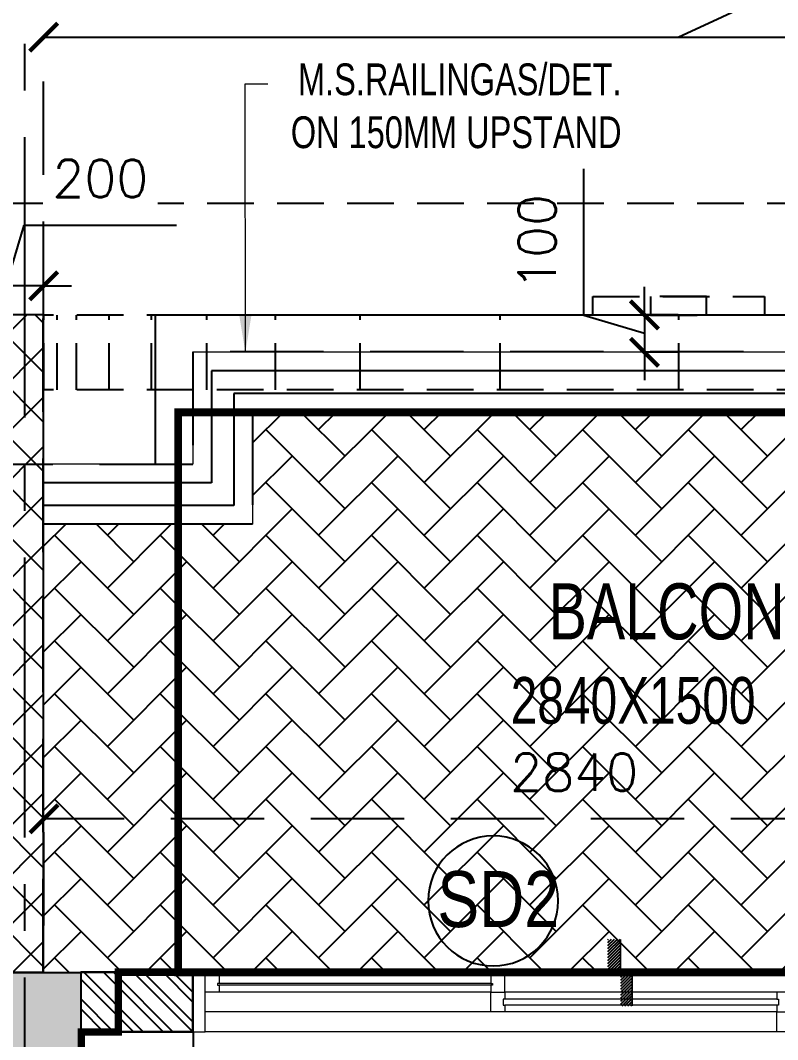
# Model space of a CAD drawing. Header units: millimetres. Extents: x 1135099 to 1230264, y -5736945 to -5695799.
# Drawn here: x 1222449 to 1224477, y -5710094 to -5707365 of the extents above; entities that cross this region are included whole.
import ezdxf
from ezdxf.enums import TextEntityAlignment as Align

# ---------------------------------------------------------------- set-up
doc = ezdxf.new("R2010")
doc.units = ezdxf.units.MM
doc.header["$LTSCALE"] = 1000
doc.header["$MEASUREMENT"] = 0
for name, pattern in [('$0$AUDIT_D_120904163729-0', [0]), ('$0$HIDDEN', [0.375, 0.25, -0.125]), ('3BHK-A$0$AUDIT_D_120904163729-0', [0]), ('AUDIT_D_120904163729-0', [0]), ('T8(T9 IS SIMILAR) - 1st FLOOR ELEVATION$0$AUDIT_D_120904163729-0', [0]), ('T8(T9 IS SIMILAR) - 1st FLOOR ELEVATION$0$HIDDEN', [0.375, 0.25, -0.125]), ('T8(T9 IS SIMILAR) - DIMENSION & TEXTING$0$HIDDEN', [0.375, 0.25, -0.125]), ('T8(T9 IS SIMILAR) - TYPICAL FLOOR ELEVATION$1$AUDIT_D_120904163729-0', [0]), ('T8(T9 IS SIMILAR) - TYPICAL FLOOR ELEVATION$1$HIDDEN', [0.375, 0.25, -0.125]), ('T8(T9 IS SIMILAR)$0$$0$HIDDEN', [0.375, 0.25, -0.125]), ('T8_REFUGE COLUMNS$0$CENTER2', [1.125, 0.75, -0.125, 0.125, -0.125])]:
    doc.linetypes.add(name, pattern=pattern)
doc.layers.get('0').update_dxf_attribs({"linetype": 'AUDIT_D_120904163729-0'})
for name, color, linetype in [('$0$A-DIM', 1, '$0$AUDIT_D_120904163729-0'), ('3BHK-A$0$A-DECK SUNK 125', 8, 'Continuous'), ('3BHK-A$0$A-HATCH -160', 251, '3BHK-A$0$AUDIT_D_120904163729-0'), ('3BHK-A$0$a-tile drop', 3, 'Continuous'), ('3BHK-A$0$APT PLANS-typ$0$TILEDROP', 3, 'Continuous'), ('3BHK-A$0$ELE 1', 1, 'Continuous'), ('T8(T9 IS SIMILAR) - 1st FLOOR ELEVATION$0$A-WALL-FEATURES', 110, 'T8(T9 IS SIMILAR) - 1st FLOOR ELEVATION$0$AUDIT_D_120904163729-0'), ('T8(T9 IS SIMILAR) - DIMENSION & TEXTING$0$A-DIMENSIONS', 2, 'T8(T9 IS SIMILAR) - DIMENSION & TEXTING$0$HIDDEN'), ('T8(T9 IS SIMILAR) - DIMENSION & TEXTING$1$a-window-no', 125, 'Continuous'), ('T8(T9 IS SIMILAR) - TYPICAL FLOOR ELEVATION$1$A-DIM', 1, 'T8(T9 IS SIMILAR) - TYPICAL FLOOR ELEVATION$1$AUDIT_D_120904163729-0'), ('T8(T9 IS SIMILAR) - TYPICAL FLOOR ELEVATION$1$A-WALL HATCH', 252, 'T8(T9 IS SIMILAR) - TYPICAL FLOOR ELEVATION$1$AUDIT_D_120904163729-0'), ('T8(T9 IS SIMILAR) - TYPICAL FLOOR ELEVATION$1$A-WALL-FEATURES', 6, 'T8(T9 IS SIMILAR) - TYPICAL FLOOR ELEVATION$1$AUDIT_D_120904163729-0'), ('T8(T9 IS SIMILAR)$0$S-BEAM', 20, 'T8(T9 IS SIMILAR)$0$$0$HIDDEN'), ('T8_REFUGE COLUMNS$0$A-CENTERLINE', 193, 'T8_REFUGE COLUMNS$0$CENTER2'), ('T8_REFUGE COLUMNS$1$A-RCC COLS', 3, 'Continuous'), ('T8_TYPICAL COLUMNS$0$A-RCC COLS', 3, 'Continuous')]:
    doc.layers.add(name, color=color, linetype=linetype)
for name, color, linetype, lineweight in [('3BHK-A$0$A-WALL- 160', 6, 'Continuous', 30), ('3BHK-A$0$D&W', 8, 'Continuous', 25), ('3BHK-A$0$Ele', 8, 'Continuous', 15), ('3BHK-A$0$Window', 4, 'Continuous', 20), ('T8(T9 IS SIMILAR) - DIMENSION & TEXTING$1$a-Text', 4, 'Continuous', 0), ('T8(T9 IS SIMILAR) - DIMENSION & TEXTING$1$a-TEXT -R SIZE', 4, 'Continuous', 0), ('T8(T9 IS SIMILAR) - DIMENSION & TEXTING$1$R0-18-10-2014-T1-1st Podium Floor Plan$0$Text', 2, 'Continuous', 0), ('T8(T9 IS SIMILAR)$0$D&W', 8, 'Continuous', 25)]:
    doc.layers.add(name, color=color, linetype=linetype, lineweight=lineweight)
doc.layers.add('A-RERA CARPET AREA', color=30, linetype='Continuous', plot=False)
doc.layers.add('T8_REFUGE COLUMNS$1$COL-HATCH', color=7, linetype='Continuous', lineweight=25, true_color=0xa3a3a3)
doc.styles.add('$4$Romans 1', font='romans.shx', dxfattribs={"height": 100})
doc.styles.add('T8(T9 IS SIMILAR) - DIMENSION & TEXTING$0$Romans 1', font='romans.shx', dxfattribs={"height": 100})
doc.styles.add('T8(T9 IS SIMILAR) - DIMENSION & TEXTING$1$ARIAL ARROW', font='swisscl.ttf')
doc.styles.add('T8(T9 IS SIMILAR) - DIMENSION & TEXTING$1$LODHA STANDERD', font='sanss___.ttf')
doc.styles.add('T8(T9 IS SIMILAR) - DIMENSION & TEXTING$1$Tahoma', font='tahoma.ttf')
doc.styles.add('T8(T9 IS SIMILAR) - TYPICAL FLOOR ELEVATION$1$Romans 1', font='romans.shx', dxfattribs={"height": 100})
doc.dimstyles.new('$1$ALPINE S', dxfattribs={"dimscale": 0, "dimtxt": 100, "dimasz": 75, "dimexe": 0, "dimexo": 0, "dimgap": 75, "dimtad": 1, "dimdec": 0, "dimzin": 0, "dimdsep": 46, "dimtxsty": '$4$Romans 1', "dimblk": '$4$_ArchTick', "dimcen": 0.09, "dimclrd": 256, "dimclre": 256, "dimclrt": 7, "dimadec": 0, "dimazin": 0, "dimtfac": 1, "dimtdec": 0, "dimtofl": 0, "dimtmove": 1, "dimatfit": 0, "dimldrblk": '$1$_Open90', "dimfxl": 1, "dimtolj": 1, "dimtzin": 0, "dimarcsym": 0})
doc.dimstyles.new('T8(T9 IS SIMILAR) - DIMENSION & TEXTING$0$ALPINE S', dxfattribs={"dimscale": 0, "dimtxt": 100, "dimasz": 75, "dimexe": 0, "dimexo": 0, "dimgap": 75, "dimtad": 1, "dimdec": 0, "dimzin": 0, "dimdsep": 46, "dimtxsty": 'T8(T9 IS SIMILAR) - DIMENSION & TEXTING$0$Romans 1', "dimblk": 'T8(T9 IS SIMILAR) - DIMENSION & TEXTING$0$_ArchTick', "dimcen": 0.09, "dimclrd": 256, "dimclre": 256, "dimclrt": 7, "dimadec": 0, "dimazin": 0, "dimtfac": 1, "dimtdec": 0, "dimtofl": 0, "dimtmove": 1, "dimatfit": 0, "dimldrblk": 'T8(T9 IS SIMILAR) - DIMENSION & TEXTING$0$_Open90', "dimfxl": 1, "dimtolj": 1, "dimtzin": 0, "dimarcsym": 0})
doc.dimstyles.new('T8(T9 IS SIMILAR) - DIMENSION & TEXTING$1$SAMATA STD', dxfattribs={"dimtxt": 100, "dimasz": 50, "dimexe": 50, "dimexo": 50, "dimgap": 10, "dimtad": 0, "dimdec": 0, "dimrnd": 5, "dimzin": 0, "dimdsep": 46, "dimtxsty": 'T8(T9 IS SIMILAR) - DIMENSION & TEXTING$1$Tahoma', "dimblk": 'T8(T9 IS SIMILAR) - DIMENSION & TEXTING$1$_Origin2', "dimcen": -50, "dimdle": 50, "dimclrd": 7, "dimclre": 7, "dimclrt": 7, "dimadec": 0, "dimazin": 0, "dimtfac": 1, "dimtdec": 0, "dimtmove": 1, "dimatfit": 3, "dimfxl": 150, "dimtfill": 1, "dimtolj": 1, "dimtzin": 0, "dimlwd": -1, "dimlwe": -1, "dimarcsym": 0})
doc.dimstyles.new('T8(T9 IS SIMILAR) - TYPICAL FLOOR ELEVATION$1$ALPINE S', dxfattribs={"dimscale": 0, "dimtxt": 100, "dimasz": 75, "dimexe": 0, "dimexo": 0, "dimgap": 75, "dimtad": 1, "dimdec": 0, "dimzin": 0, "dimdsep": 46, "dimtxsty": 'T8(T9 IS SIMILAR) - TYPICAL FLOOR ELEVATION$1$Romans 1', "dimblk": 'T8(T9 IS SIMILAR) - TYPICAL FLOOR ELEVATION$1$_ArchTick', "dimcen": 0.09, "dimclrd": 256, "dimclre": 256, "dimclrt": 7, "dimadec": 0, "dimazin": 0, "dimtfac": 1, "dimtdec": 0, "dimtofl": 0, "dimtmove": 1, "dimatfit": 0, "dimldrblk": 'T8(T9 IS SIMILAR) - TYPICAL FLOOR ELEVATION$1$_Open90', "dimfxl": 1, "dimtolj": 1, "dimtzin": 0, "dimarcsym": 0})

# ---------------------------------------------------------------- blocks, each defined once
blk = doc.blocks.new('T8(T9 IS SIMILAR) - DIMENSION & TEXTING$1$WINDOW TAG')
at = {"layer": 'T8(T9 IS SIMILAR) - DIMENSION & TEXTING$1$a-window-no'}
blk.add_circle((0, 0), 174.0900956831736, dxfattribs=at)
at = {"layer": 'T8(T9 IS SIMILAR) - DIMENSION & TEXTING$1$a-window-no', "style": 'T8(T9 IS SIMILAR) - DIMENSION & TEXTING$1$LODHA STANDERD'}
blk.add_attdef('WINDOW', text='', height=150, dxfattribs=at).set_placement((11.34681474116587, 2.790841638110578), align=Align.MIDDLE_CENTER)
blk = doc.blocks.new('T8(T9 IS SIMILAR) - DIMENSION & TEXTING$0$_ArchTick')
at = {"color": 0, "linetype": 'ByBlock', "const_width": 0.15}
blk.add_lwpolyline([(-0.5, -0.5), (0.5, 0.5)], dxfattribs=at)
blk = doc.blocks.new('*D432')
at = {"layer": 'T8(T9 IS SIMILAR) - DIMENSION & TEXTING$0$A-DIMENSIONS', "linetype": 'T8(T9 IS SIMILAR) - DIMENSION & TEXTING$0$HIDDEN', "lineweight": -2, "transparency": 16777216}
for p, q in [((1222511.901239021, -5709788.297996232), (1222511.901239021, -5709502.895998054)), ((1225351.958149137, -5709788.297996232), (1225351.958149137, -5709502.895998054))]:
    blk.add_line(p, q, dxfattribs=at)
at = {"layer": 'T8(T9 IS SIMILAR) - DIMENSION & TEXTING$0$A-DIMENSIONS', "lineweight": -2, "transparency": 16777216}
blk.add_line((1225351.958149137, -5709502.895998054), (1222511.901239021, -5709502.895998054), dxfattribs=at)
at = {"layer": 'T8(T9 IS SIMILAR) - DIMENSION & TEXTING$0$A-DIMENSIONS', "linetype": 'ByBlock', "lineweight": -2, "transparency": 16777216, "xscale": 75, "yscale": 75, "zscale": 75, "rotation": 180}
blk.add_blockref('T8(T9 IS SIMILAR) - DIMENSION & TEXTING$0$_ArchTick', (1222511.901239021, -5709502.895998054), dxfattribs=at)
at = {"layer": 'T8(T9 IS SIMILAR) - DIMENSION & TEXTING$0$A-DIMENSIONS', "linetype": 'ByBlock', "lineweight": -2, "transparency": 16777216, "xscale": 75, "yscale": 75, "zscale": 75}
blk.add_blockref('T8(T9 IS SIMILAR) - DIMENSION & TEXTING$0$_ArchTick', (1225351.958149137, -5709502.895998054), dxfattribs=at)
at = {"layer": 'T8(T9 IS SIMILAR) - DIMENSION & TEXTING$0$A-DIMENSIONS', "color": 7, "linetype": 'ByBlock', "transparency": 16777216, "insert": (1223931.929694079, -5709377.895998054), "char_height": 100, "attachment_point": 5, "style": 'T8(T9 IS SIMILAR) - DIMENSION & TEXTING$0$Romans 1'}
blk.add_mtext('\\A1;2840', dxfattribs=at)
blk = doc.blocks.new('T8(T9 IS SIMILAR) - DIMENSION & TEXTING$0$_Open90')
at = {"color": 0, "linetype": 'ByBlock', "lineweight": -2}
for p, q in [((-0.5, 0.5), (0, 0)), ((0, 0), (-1, 0)), ((0, 0), (-0.5, -0.5))]:
    blk.add_line(p, q, dxfattribs=at)
blk = doc.blocks.new('*D448')
at = {"layer": 'T8(T9 IS SIMILAR) - DIMENSION & TEXTING$0$A-DIMENSIONS', "linetype": 'T8(T9 IS SIMILAR) - DIMENSION & TEXTING$0$HIDDEN', "lineweight": -2, "transparency": 16777216}
for p, q in [((1222611.776236103, -5710073.861864829), (1222611.776236103, -5710209.348930135)), ((1222911.855435422, -5710073.861864829), (1222911.855435422, -5710209.348930135))]:
    blk.add_line(p, q, dxfattribs=at)
at = {"layer": 'T8(T9 IS SIMILAR) - DIMENSION & TEXTING$0$A-DIMENSIONS', "lineweight": -2, "transparency": 16777216}
for p, q in [((1222611.776236103, -5710209.348930135), (1222536.776236103, -5710209.348930135)), ((1222611.776236103, -5710209.348930135), (1222911.855435422, -5710209.348930135)), ((1222761.815835762, -5710209.348930135), (1222840.565835762, -5710471.848930135)), ((1222911.855435422, -5710209.348930135), (1222986.855435422, -5710209.348930135)), ((1222840.565835762, -5710471.848930135), (1223247.708692905, -5710471.848930135))]:
    blk.add_line(p, q, dxfattribs=at)
at = {"layer": 'T8(T9 IS SIMILAR) - DIMENSION & TEXTING$0$A-DIMENSIONS', "linetype": 'ByBlock', "lineweight": -2, "transparency": 16777216, "xscale": 75, "yscale": 75, "zscale": 75}
blk.add_blockref('T8(T9 IS SIMILAR) - DIMENSION & TEXTING$0$_ArchTick', (1222611.776236103, -5710209.348930135), dxfattribs=at)
at = {"layer": 'T8(T9 IS SIMILAR) - DIMENSION & TEXTING$0$A-DIMENSIONS', "linetype": 'ByBlock', "lineweight": -2, "transparency": 16777216, "xscale": 75, "yscale": 75, "zscale": 75, "rotation": 180}
blk.add_blockref('T8(T9 IS SIMILAR) - DIMENSION & TEXTING$0$_ArchTick', (1222911.855435422, -5710209.348930135), dxfattribs=at)
at = {"layer": 'T8(T9 IS SIMILAR) - DIMENSION & TEXTING$0$A-DIMENSIONS', "color": 7, "linetype": 'ByBlock', "transparency": 16777216, "insert": (1223044.137264334, -5710346.848930135), "char_height": 100, "attachment_point": 5, "style": 'T8(T9 IS SIMILAR) - DIMENSION & TEXTING$0$Romans 1'}
blk.add_mtext('\\A1;300', dxfattribs=at)
blk = doc.blocks.new('T8(T9 IS SIMILAR) - DIMENSION & TEXTING$1$_Origin2')
at = {"color": 0, "linetype": 'ByBlock', "lineweight": -2}
blk.add_line((-0.5, 0), (-1, 0), dxfattribs=at)
for radius in [0.5, 0.25]:
    blk.add_circle((0, 0), radius, dxfattribs=at)
blk = doc.blocks.new('T8(T9 IS SIMILAR) - 1st FLOOR ELEVATION')
at = {"layer": 'T8(T9 IS SIMILAR) - 1st FLOOR ELEVATION$0$A-WALL-FEATURES', "color": 4, "linetype": 'T8(T9 IS SIMILAR) - 1st FLOOR ELEVATION$0$HIDDEN', "ltscale": 0.5}
for p, q in [((1225912.037014487, -5708153.78290657, -0.02432551863291288), (1222511.964254204, -5708153.781692581, -0.02432551863291288)), ((1222511.964254204, -5708353.781256453, -0.2019245694073488), (1222511.964254204, -5708153.781692581, -0.02432551863291288)), ((1222546.910898898, -5708353.781256453, -0.2019245694073488), (1222546.910898898, -5708153.781692581, -0.02432551863291288)), ((1222599.294614237, -5708353.781256453, -0.2019245694073488), (1222599.294614237, -5708153.781692581, -0.02432551863291288)), ((1222686.58872256, -5708353.781256453, -0.2019245694073488), (1222686.58872256, -5708153.781692581, -0.02432551863291288)), ((1222800.092814404, -5708353.781256453, -0.2019245694073488), (1222800.092814404, -5708153.781692581, -0.02432551863291288)), ((1222948.50729924, -5708353.781256453, -0.2019245694073488), (1222948.50729924, -5708153.781692581, -0.02432551863291288)), ((1223131.868428763, -5708353.781256453, -0.2019245694073488), (1223131.868428763, -5708153.781692581, -0.02432551863291288)), ((1223358.840360749, -5708353.781256453, -0.2019245694073488), (1223358.840360749, -5708153.781692581, -0.02432551863291288)), ((1223733.444686193, -5708353.781256453, -0.2019245694073488), (1223733.444686193, -5708153.781692582, -0.02432551863291288)), ((1224212.000634346, -5708353.781604567, -0.2019245694073488), (1224212.000634346, -5708153.782040696, -0.02432551863291288)), ((1225912.037014487, -5708353.782470442, -0.02432551863291288), (1222511.964254204, -5708353.781256454, -0.02432551863291288))]:
    blk.add_line(p, q, dxfattribs=at)
at = {"layer": 'T8(T9 IS SIMILAR) - 1st FLOOR ELEVATION$0$A-WALL-FEATURES', "color": 4, "linetype": 'T8(T9 IS SIMILAR) - 1st FLOOR ELEVATION$0$HIDDEN', "ltscale": 0.5, "elevation": -0.02432551863291288}
blk.add_lwpolyline([(1222011.808522654, -5709227.837038199), (1222011.787890171, -5707853.809343389), (1226412.152890197, -5707853.754041913), (1226412.166442095, -5709298.628156673)], dxfattribs=at)
for points in [[(1223981.789207037, -5708103.792264961), (1224441.789207037, -5708103.792264961), (1224441.789207037, -5708153.792264961), (1223981.789207037, -5708153.792264961)], [(1224136.789207037, -5708153.792264961), (1224286.789207037, -5708153.792264961), (1224286.789207037, -5708103.792264961), (1224136.789207037, -5708103.792264961)]]:
    blk.add_lwpolyline(points, close=True, dxfattribs=at)
blk = doc.blocks.new('T8_REFUGE COLUMNS')
at = {"layer": 'T8_REFUGE COLUMNS$1$COL-HATCH', "linetype": 'ByBlock'}
h = blk.add_hatch(color=256, dxfattribs=at)
h.dxf.hatch_style = 1
h.paths.add_polyline_path([(1222612.069074493, -5714149.863253396), (1222312.069074492, -5714149.863253396), (1222312.069074491, -5709914.863253396), (1222612.069074492, -5709914.863253396)])
at = {"layer": 'T8_REFUGE COLUMNS$0$A-CENTERLINE'}
blk.add_line((1222462.069074491, -5720802.891727278), (1222462.069074491, -5702690.799446228), dxfattribs=at)
at = {"layer": 'T8_REFUGE COLUMNS$1$A-RCC COLS', "linetype": 'ByBlock'}
blk.add_lwpolyline([(1222612.069074493, -5714149.863253396), (1222312.069074492, -5714149.863253396), (1222312.069074491, -5709914.863253396), (1222612.069074492, -5709914.863253396)], close=True, dxfattribs=at)
blk = doc.blocks.new('T8_TYPICAL COLUMNS')
at = {"layer": 'T8_TYPICAL COLUMNS$0$A-RCC COLS', "linetype": 'ByBlock'}
blk.add_blockref('T8_REFUGE COLUMNS', (0, 0), dxfattribs=at)
blk = doc.blocks.new('3BHK-A$0$2400')
at = {"layer": '3BHK-A$0$Window', "color": 1, "lineweight": 13}
for p, q in [((1151176.486151809, -5692111.929242792), (1148842.486151809, -5692111.929242792)), ((1149607.486151809, -5692111.929242792), (1148879.986151809, -5692111.929242792)), ((1149607.486151809, -5692165.255909459), (1148879.986151809, -5692165.255909459)), ((1150373.736151809, -5692165.255909459), (1149644.986151809, -5692165.255909459)), ((1150411.236151809, -5692165.255909459), (1151176.48615181, -5692165.25590946)), ((1149607.486151809, -5692218.582576125), (1148842.486151809, -5692218.582576125)), ((1150373.736151809, -5692218.582576125), (1149644.986151809, -5692218.582576125)), ((1151138.986151809, -5692218.582576125), (1150411.236151809, -5692218.582576125)), ((1150373.736151809, -5692271.929242792), (1148842.486151809, -5692271.929242792)), ((1151138.986151809, -5692271.929242792), (1150411.236151809, -5692271.929242792))]:
    blk.add_line(p, q, dxfattribs=at)
at = {"layer": '3BHK-A$0$Window', "color": 5, "lineweight": 13}
for p, q in [((1149607.486151809, -5692142.172576125), (1148879.986151809, -5692142.172576125)), ((1149607.486151809, -5692146.672576125), (1148879.986151809, -5692146.672576125)), ((1150373.736151809, -5692183.839242792), (1149644.986151809, -5692183.839242792)), ((1150373.736151809, -5692199.999242792), (1149644.986151809, -5692199.999242792)), ((1151138.986151809, -5692237.165909459), (1150411.236151809, -5692237.165909459)), ((1151138.986151809, -5692253.345909459), (1150411.236151809, -5692253.345909459))]:
    blk.add_line(p, q, dxfattribs=at)
at = {"layer": '3BHK-A$0$Window', "color": 4, "lineweight": 13}
for points in [[(1148842.486151809, -5692111.929242792), (1148809.486151809, -5692111.929242792), (1148809.486151809, -5692271.929242792), (1148842.486151809, -5692271.929242792)], [(1148879.986151809, -5692146.672576125), (1148879.986151809, -5692165.255909459), (1148842.486151809, -5692165.255909459), (1148842.486151809, -5692111.929242792), (1148879.986151809, -5692111.929242792), (1148879.986151809, -5692142.172576125), (1148875.486151809, -5692142.172576125), (1148875.486151809, -5692146.672576125)], [(1149607.486151809, -5692146.672576125), (1149607.486151809, -5692165.255909459), (1149644.986151809, -5692165.255909459), (1149644.986151809, -5692111.929242792), (1149607.486151809, -5692111.929242792), (1149607.486151809, -5692142.172576125), (1149611.986151809, -5692142.172576125), (1149611.986151809, -5692146.672576125)], [(1151209.486151809, -5692111.929242792), (1151176.486151809, -5692111.929242792), (1151176.486151809, -5692271.929242792), (1151209.486151809, -5692271.929242792)], [(1149644.986151809, -5692199.999242792), (1149644.986151809, -5692218.582576125), (1149607.486151809, -5692218.582576125), (1149607.486151809, -5692165.255909459), (1149644.986151809, -5692165.255909459), (1149644.986151809, -5692183.839242792), (1149640.486151809, -5692183.839242792), (1149640.486151809, -5692199.999242792)], [(1150373.736151809, -5692199.999242792), (1150373.736151809, -5692218.582576125), (1150411.236151809, -5692218.582576125), (1150411.236151809, -5692165.255909459), (1150373.736151809, -5692165.255909459), (1150373.736151809, -5692183.839242792), (1150378.236151809, -5692183.839242792), (1150378.236151809, -5692199.999242792)], [(1150411.236151809, -5692253.345909459), (1150411.236151809, -5692271.929242792), (1150373.736151809, -5692271.929242792), (1150373.736151809, -5692218.582576125), (1150411.236151809, -5692218.582576125), (1150411.236151809, -5692237.165909459), (1150406.736151809, -5692237.165909459), (1150406.736151809, -5692253.345909459)], [(1151138.986151809, -5692253.345909459), (1151138.986151809, -5692271.929242792), (1151176.486151809, -5692271.929242792), (1151176.486151809, -5692218.582576125), (1151138.986151809, -5692218.582576125), (1151138.986151809, -5692237.165909459), (1151143.486151809, -5692237.165909459), (1151143.486151809, -5692253.345909459)]]:
    blk.add_lwpolyline(points, close=True, dxfattribs=at)
blk = doc.blocks.new('3BHK-A$0$TILE DROP -x')
at = {"layer": '3BHK-A$0$APT PLANS-typ$0$TILEDROP'}
h = blk.add_hatch(dxfattribs=at)
h.set_pattern_fill('ACET-2D-ANSI31', color=8, scale=90, angle=89.99999999999999, style=0)
h.set_pattern_definition([(135, (-851695.9139893535, 5365039.182609772), (-7.954951288348662, -7.954951288348659), [])])
h.paths.add_polyline_path([(-58323.94854449527, -19205.88290157635), (-58323.94854449527, -19023.73387729563), (-58261.51981097856, -19023.73387729563), (-58261.51981097856, -19205.88290157635)])
edge = h.paths.add_edge_path()
edge.add_line((-58323.94854449527, -19381.16774707194), (-58393.72960459582, -19381.16774707194))
edge.add_line((-58323.9485444997, -19205.88290157635), (-58323.94854449527, -19381.16774707194))
edge.add_line((-58393.08517707838, -19205.88290157635), (-58323.9485444997, -19205.88290157635))
edge.add_line((-58393.08517707464, -19381.16774707194), (-58393.08517707838, -19205.88290157635))
at = {"layer": '3BHK-A$0$APT PLANS-typ$0$TILEDROP', "color": 1}
blk.add_line((-58153.93408855224, -19205.88290150836), (-58434.03095930733, -19205.88290150836), dxfattribs=at)
at = {"layer": '3BHK-A$0$APT PLANS-typ$0$TILEDROP', "color": 20, "const_width": 10}
for points in [[(-58261.51981097856, -19205.88290157635), (-58261.51981097856, -19023.73387729563)], [(-58323.94854449527, -19381.16774707194), (-58323.94854449527, -19205.88290157635)], [(-58323.94854449527, -19205.88290157635), (-58261.51981097856, -19205.88290157635)]]:
    blk.add_lwpolyline(points, dxfattribs=at)
blk = doc.blocks.new('3BHK-A')
at = {"layer": '3BHK-A$0$A-DECK SUNK 125'}
h = blk.add_hatch(dxfattribs=at)
h.set_pattern_fill('AR-HBONE', color=256, scale=25)
h.set_pattern_definition([(45.00000000000001, (25997.86304362305, -10382.14185067546), (1.110223024625157e-14, 141.4213562373095), [299.9999999999999, -99.99999999999997]), (135, (26068.57372174785, -10311.43117255066), (1.110223024625157e-14, 141.4213562373095), [299.9999999999991, -99.99999999999979])])
h.paths.add_polyline_path([(1187192.369333661, -5708413.662032905), (1189472.369333676, -5708413.567358136), (1189472.369333676, -5708713.97092125), (1190032.369333676, -5708713.96594174), (1190032.369333676, -5709913.475095042), (1187192.336097637, -5709913.538308574)])
at = {"layer": '3BHK-A$0$A-HATCH -160', "linetype": 'ByBlock'}
h = blk.add_hatch(dxfattribs=at)
h.set_pattern_fill('ANSI32', color=256, scale=150)
h.set_pattern_definition([(45.00000000000001, (-0.652265147306025, 1285.594474900514), (-39.77475644174329, 39.7747564417433), []), (45.00000000000001, (25.8642391031608, 1285.594474900514), (-39.77475644174329, 39.7747564417433), [])])
h.paths.add_polyline_path([(1189632.739784579, -5710074.949161562), (1189932.752763714, -5710074.806055184), (1189932.752763714, -5709914.718392216), (1189632.739784579, -5709914.861498594)])
at = {"layer": '3BHK-A$0$A-WALL- 160', "linetype": 'ByBlock'}
for p, q in [((1189632.739784579, -5709913.56275801, -0.02432551863291288), (1189932.752763714, -5709913.475095042, -0.02432551863291288)), ((1189632.739784579, -5709913.56275801, -0.02432551863291288), (1189632.739784579, -5710073.56275801, -0.02432551863291288)), ((1189632.739784579, -5710073.56275801, -0.02432551863291288), (1189932.752763714, -5710073.475095636, -0.02432551863291288))]:
    blk.add_line(p, q, dxfattribs=at)
at = {"layer": '3BHK-A$0$D&W', "linetype": 'ByBlock'}
for p, q in [((1187192.369333661, -5708413.662032905, -0.02432551863291288), (1189472.369333676, -5708413.662032905, -0.04865103726583209)), ((1189472.369333676, -5708713.668697, -0.02432551863291288), (1190032.369333676, -5708713.664650942, -0.02432551863291288))]:
    blk.add_line(p, q, dxfattribs=at)
at = {"layer": '3BHK-A$0$Ele'}
for p, q in [((1187032.369333661, -5708253.662032905, -0.02432551863291288), (1189632.369333676, -5708253.662032905, -0.04865103726583209)), ((1189632.369333676, -5708253.662032905, -0.02432551863291288), (1189632.369333676, -5708553.662032905, -0.02432551863291288)), ((1187192.369333661, -5708413.662032905, -0.02432551863291288), (1189472.369333676, -5708413.662032905, -0.04865103726583209)), ((1189472.369333676, -5708413.662032905, -0.02432551863291288), (1189472.369333676, -5708713.668697, -0.02432551863291288)), ((1189632.369333676, -5708553.662032905, -0.02432551863291288), (1190032.369333676, -5708553.662032905, -0.02432551863291288)), ((1189892.369333676, -5708713.667566483, -0.02432551863291288), (1190032.369333676, -5708713.664650942, -0.02569873339444251))]:
    blk.add_line(p, q, dxfattribs=at)
at = {"layer": '3BHK-A$0$ELE 1'}
for p, q in [((1187082.369336093, -5708303.662035337, -0.02432551863291288), (1189582.369331244, -5708303.662035337, -0.04865103726583209)), ((1189582.369331244, -5708303.662035337, -0.02432551863291288), (1189582.369331244, -5708603.663948178, -0.02432551863291288)), ((1187142.369331229, -5708363.662030473, -0.02432551863291288), (1189522.369336108, -5708363.662030473, -0.04865103726583209)), ((1189522.369336108, -5708363.662030473, -0.02432551863291288), (1189522.369336108, -5708663.666434458, -0.02432551863291288)), ((1189582.369331244, -5708603.663948178, -0.02432551863291288), (1190032.369333676, -5708603.66278681, -0.02432551863291288)), ((1189522.369336108, -5708663.666434458, -0.02432551863291288), (1190032.369333676, -5708663.66376061, -0.02432551863291288))]:
    blk.add_line(p, q, dxfattribs=at)
at = {"layer": '3BHK-A$0$a-tile drop', "xscale": 0.5, "yscale": 0.5, "zscale": 0.5, "rotation": 180}
blk.add_blockref('3BHK-A$0$TILE DROP -x', (1159325.172784896, -5719516.504208731, -0.02432551863291288), dxfattribs=at)
at = {"layer": '3BHK-A$0$A-WALL- 160', "linetype": 'ByBlock', "xscale": -1}
blk.add_blockref('3BHK-A$0$2400', (2338442.22593639, -17801.7327901274, -0.02432551863291288), dxfattribs=at)
blk = doc.blocks.new('T8(T9 IS SIMILAR) - TYPICAL FLOOR ELEVATION$1$_ArchTick')
at = {"color": 0, "linetype": 'ByBlock', "const_width": 0.15}
blk.add_lwpolyline([(-0.5, -0.5), (0.5, 0.5)], dxfattribs=at)
blk = doc.blocks.new('*D791')
at = {"layer": 'T8(T9 IS SIMILAR) - TYPICAL FLOOR ELEVATION$1$A-DIM', "lineweight": -2, "transparency": 16777216}
for p, q in [((1223958.993735856, -5708154.864404753), (1223958.993735856, -5707762.007261896)), ((1224121.493735856, -5708153.614404753), (1224121.493735856, -5708078.614404753)), ((1224121.493735856, -5708203.614404753), (1223958.993735856, -5708154.864404753)), ((1224121.493735856, -5708153.614404753), (1224121.493735856, -5708253.614404753)), ((1224121.493735856, -5708253.614404753), (1224121.493735856, -5708328.614404753))]:
    blk.add_line(p, q, dxfattribs=at)
at = {"layer": 'T8(T9 IS SIMILAR) - TYPICAL FLOOR ELEVATION$1$A-DIM', "linetype": 'T8(T9 IS SIMILAR) - TYPICAL FLOOR ELEVATION$1$HIDDEN', "lineweight": -2, "transparency": 16777216}
for p, q in [((1224212.153844208, -5708153.614404753), (1224121.493735856, -5708153.614404753)), ((1224212.153844208, -5708253.614404753), (1224121.493735856, -5708253.614404753))]:
    blk.add_line(p, q, dxfattribs=at)
at = {"layer": 'T8(T9 IS SIMILAR) - TYPICAL FLOOR ELEVATION$1$A-DIM', "linetype": 'ByBlock', "lineweight": -2, "transparency": 16777216, "xscale": 75, "yscale": 75, "zscale": 75}
for p, rotation in [((1224121.493735856, -5708153.614404753), 270), ((1224121.493735856, -5708253.614404753), 90)]:
    blk.add_blockref('T8(T9 IS SIMILAR) - TYPICAL FLOOR ELEVATION$1$_ArchTick', p, dxfattribs=dict(at, rotation=rotation))
at = {"layer": 'T8(T9 IS SIMILAR) - TYPICAL FLOOR ELEVATION$1$A-DIM', "color": 7, "linetype": 'ByBlock', "transparency": 16777216, "insert": (1223833.993735857, -5707958.435833325), "char_height": 100, "attachment_point": 5, "rotation": 90, "style": 'T8(T9 IS SIMILAR) - TYPICAL FLOOR ELEVATION$1$Romans 1'}
blk.add_mtext('\\A1;100', dxfattribs=at)
blk = doc.blocks.new('T8(T9 IS SIMILAR) - TYPICAL FLOOR ELEVATION$1$_Open90')
at = {"color": 0, "linetype": 'ByBlock', "lineweight": -2}
for p, q in [((-0.5, 0.5), (0, 0)), ((0, 0), (-1, 0)), ((0, 0), (-0.5, -0.5))]:
    blk.add_line(p, q, dxfattribs=at)
blk = doc.blocks.new('*D792')
at = {"layer": 'T8(T9 IS SIMILAR) - TYPICAL FLOOR ELEVATION$1$A-DIM', "lineweight": -2, "transparency": 16777216}
for p, q in [((1221962.297598212, -5708305.015230918), (1221962.297598212, -5707897.872373776)), ((1222124.797598212, -5708153.80708909), (1222124.797598212, -5708078.80708909)), ((1222124.797598212, -5708153.80708909), (1222124.797598212, -5708553.723372747)), ((1222124.797598212, -5708353.765230918), (1221962.297598212, -5708305.015230918)), ((1222124.797598212, -5708553.723372747), (1222124.797598212, -5708628.723372747))]:
    blk.add_line(p, q, dxfattribs=at)
at = {"layer": 'T8(T9 IS SIMILAR) - TYPICAL FLOOR ELEVATION$1$A-DIM', "linetype": 'T8(T9 IS SIMILAR) - TYPICAL FLOOR ELEVATION$1$HIDDEN', "lineweight": -2, "transparency": 16777216}
for p, q in [((1222411.9745305, -5708153.80708909), (1222124.797598212, -5708153.80708909)), ((1222512.15966614, -5708553.723372747), (1222124.797598212, -5708553.723372747))]:
    blk.add_line(p, q, dxfattribs=at)
at = {"layer": 'T8(T9 IS SIMILAR) - TYPICAL FLOOR ELEVATION$1$A-DIM', "linetype": 'ByBlock', "lineweight": -2, "transparency": 16777216, "xscale": 75, "yscale": 75, "zscale": 75}
for p, rotation in [((1222124.797598212, -5708153.80708909), 270), ((1222124.797598212, -5708553.723372747), 90)]:
    blk.add_blockref('T8(T9 IS SIMILAR) - TYPICAL FLOOR ELEVATION$1$_ArchTick', p, dxfattribs=dict(at, rotation=rotation))
at = {"layer": 'T8(T9 IS SIMILAR) - TYPICAL FLOOR ELEVATION$1$A-DIM', "color": 7, "linetype": 'ByBlock', "transparency": 16777216, "insert": (1221837.297598213, -5708101.443802346), "char_height": 100, "attachment_point": 5, "rotation": 90, "style": 'T8(T9 IS SIMILAR) - TYPICAL FLOOR ELEVATION$1$Romans 1'}
blk.add_mtext('\\A1;400', dxfattribs=at)
blk = doc.blocks.new('*D798')
at = {"layer": 'T8(T9 IS SIMILAR) - TYPICAL FLOOR ELEVATION$1$A-DIM', "lineweight": -2, "transparency": 16777216}
for p, q in [((1222411.974530501, -5708075.708108399), (1222460.724530501, -5707913.208108399)), ((1222460.724530501, -5707913.208108399), (1222867.867387644, -5707913.208108399)), ((1222311.789394862, -5708075.708108399), (1222236.789394862, -5708075.708108399)), ((1222512.15966614, -5708075.708108399), (1222311.789394862, -5708075.708108399)), ((1222512.15966614, -5708075.708108399), (1222587.15966614, -5708075.708108399))]:
    blk.add_line(p, q, dxfattribs=at)
at = {"layer": 'T8(T9 IS SIMILAR) - TYPICAL FLOOR ELEVATION$1$A-DIM', "linetype": 'T8(T9 IS SIMILAR) - TYPICAL FLOOR ELEVATION$1$HIDDEN', "lineweight": -2, "transparency": 16777216}
for p, q in [((1222311.789394862, -5708153.80708909), (1222311.789394862, -5708075.708108399)), ((1222512.15966614, -5708153.80708909), (1222512.15966614, -5708075.708108399))]:
    blk.add_line(p, q, dxfattribs=at)
at = {"layer": 'T8(T9 IS SIMILAR) - TYPICAL FLOOR ELEVATION$1$A-DIM', "linetype": 'ByBlock', "lineweight": -2, "transparency": 16777216, "xscale": 75, "yscale": 75, "zscale": 75}
blk.add_blockref('T8(T9 IS SIMILAR) - TYPICAL FLOOR ELEVATION$1$_ArchTick', (1222311.789394862, -5708075.708108399), dxfattribs=at)
at = {"layer": 'T8(T9 IS SIMILAR) - TYPICAL FLOOR ELEVATION$1$A-DIM', "linetype": 'ByBlock', "lineweight": -2, "transparency": 16777216, "xscale": 75, "yscale": 75, "zscale": 75, "rotation": 180}
blk.add_blockref('T8(T9 IS SIMILAR) - TYPICAL FLOOR ELEVATION$1$_ArchTick', (1222512.15966614, -5708075.708108399), dxfattribs=at)
at = {"layer": 'T8(T9 IS SIMILAR) - TYPICAL FLOOR ELEVATION$1$A-DIM', "color": 7, "linetype": 'ByBlock', "transparency": 16777216, "insert": (1222664.295959073, -5707788.208108399), "char_height": 100, "attachment_point": 5, "style": 'T8(T9 IS SIMILAR) - TYPICAL FLOOR ELEVATION$1$Romans 1', "bg_fill": 3, "box_fill_scale": 1.25, "bg_fill_color": 256, "bg_fill_true_color": 13158600, "bg_fill_transparency": 0}
blk.add_mtext('\\A1;200', dxfattribs=at)
blk = doc.blocks.new('$4$_ArchTick')
at = {"color": 0, "linetype": 'ByBlock', "const_width": 0.15}
blk.add_lwpolyline([(-0.5, -0.5), (0.5, 0.5)], dxfattribs=at)
blk = doc.blocks.new('*D135')
at = {"layer": '$0$A-DIM', "lineweight": -2, "transparency": 16777216}
for p, q in [((39380.09059165628, 11390.04295689426), (40143.29427442327, 11747.03258108348)), ((40143.29427442327, 11747.03258108348), (42717.1037982328, 11747.03258108348)), ((37680.09059164859, 11390.04295689426), (41080.09059166396, 11390.04295689426))]:
    blk.add_line(p, q, dxfattribs=at)
at = {"layer": '$0$A-DIM', "linetype": '$0$HIDDEN', "lineweight": -2, "transparency": 16777216}
for p, q in [((37680.09059164859, 10646.05616430566), (37680.09059164859, 11390.04295689426)), ((41080.09059166396, 10645.89439610112), (41080.09059166396, 11390.04295689426))]:
    blk.add_line(p, q, dxfattribs=at)
at = {"layer": '$0$A-DIM', "linetype": 'ByBlock', "lineweight": -2, "transparency": 16777216, "xscale": 75, "yscale": 75, "zscale": 75, "rotation": 180}
blk.add_blockref('$4$_ArchTick', (37680.09059164859, 11390.04295689426), dxfattribs=at)
at = {"layer": '$0$A-DIM', "linetype": 'ByBlock', "lineweight": -2, "transparency": 16777216, "xscale": 75, "yscale": 75, "zscale": 75}
blk.add_blockref('$4$_ArchTick', (41080.09059166396, 11390.04295689426), dxfattribs=at)
at = {"layer": '$0$A-DIM', "color": 7, "linetype": 'ByBlock', "transparency": 16777216, "insert": (41430.19903632803, 11881.55639060729), "char_height": 100, "attachment_point": 5, "style": '$4$Romans 1'}
blk.add_mtext("\\A1;3400 ARCH PROFILE 'M' ABOVE", dxfattribs=at)
blk = doc.blocks.new('$1$_Open90')
at = {"color": 0, "linetype": 'ByBlock', "lineweight": -2}
for p, q in [((-0.5, 0.5), (0, 0)), ((0, 0), (-1, 0)), ((0, 0), (-0.5, -0.5))]:
    blk.add_line(p, q, dxfattribs=at)
blk = doc.blocks.new('T8(T9 IS SIMILAR) - DIMENSION & TEXTING')
at = {"layer": 'T8(T9 IS SIMILAR) - DIMENSION & TEXTING$1$a-window-no'}
ref = blk.add_blockref('T8(T9 IS SIMILAR) - DIMENSION & TEXTING$1$WINDOW TAG', (1223714.95501509, -5709722.785945329, 0.4895635743113104), dxfattribs=dict(at, xscale=-1))
ref.add_attrib('WINDOW', 'SD2', dxfattribs={"height": 150, "style": 'T8(T9 IS SIMILAR) - DIMENSION & TEXTING$1$LODHA STANDERD', "width": 0.8}).set_placement((1223728.628776481, -5709717.731729207, 0.4895635743113104), align=Align.MIDDLE_CENTER)
at = {"layer": 'T8(T9 IS SIMILAR) - DIMENSION & TEXTING$1$a-Text', "style": 'T8(T9 IS SIMILAR) - DIMENSION & TEXTING$1$ARIAL ARROW'}
blk.add_text('BALCONY', height=150, dxfattribs=at).set_placement((1223863.61833261, -5709022.216818146, 0.4895635743113104))
at = {"layer": 'T8(T9 IS SIMILAR) - DIMENSION & TEXTING$1$a-TEXT -R SIZE', "color": 2, "style": 'T8(T9 IS SIMILAR) - DIMENSION & TEXTING$1$ARIAL ARROW'}
blk.add_text('2840X1500', height=125, dxfattribs=at).set_placement((1223762.131113816, -5709248.211473162, 0.4895635743113104))
at = {"layer": 'T8(T9 IS SIMILAR) - DIMENSION & TEXTING$1$R0-18-10-2014-T1-1st Podium Floor Plan$0$Text', "linetype": 'ByBlock', "insert": (1224058.894489191, -5707479.979475785, 0.4895635743113104), "char_height": 85, "width": 952.6033977890611, "attachment_point": 3, "style": 'T8(T9 IS SIMILAR) - DIMENSION & TEXTING$1$ARIAL ARROW'}
blk.add_mtext('M.S.RAILINGAS/DET. ON 150MM UPSTAND', dxfattribs=at)
at = {"layer": 'T8(T9 IS SIMILAR) - DIMENSION & TEXTING$0$A-DIMENSIONS', "linetype": 'ByBlock'}
for base, p1, p2, picture, middle in [((1222511.901239021, -5709502.895998054, 0.4895635743113104), (1225351.958149137, -5709788.297996232, 0.4895635743113104), (1222511.901239021, -5709788.297996232, 0.4895635743113104), '*D432', (1223931.929694079, -5709377.895998054, 0.4895635743113104)), ((1222911.855435422, -5710209.348930135, 0.4895635743113104), (1222611.776236103, -5710073.861864829, -0.02432551863291288), (1222911.855435422, -5710073.861864829, 0.4895635743113104), '*D448', (1222915.565835762, -5710346.848930135, 0.4895635743113104))]:
    dim = blk.add_linear_dim(base=base, p1=p1, p2=p2, dimstyle='T8(T9 IS SIMILAR) - DIMENSION & TEXTING$0$ALPINE S', override={"dimscale": 1, "dimfxl": 5, "dimarcsym": 1}, dxfattribs=at)
    dim.commit()
    dim.dimension.update_dxf_attribs({"geometry": picture, "text_midpoint": middle})
at = {"layer": 'T8(T9 IS SIMILAR) - DIMENSION & TEXTING$1$R0-18-10-2014-T1-1st Podium Floor Plan$0$Text'}
blk.add_leader([(1223051.38189768, -5708253.662032908), (1223050.852154195, -5707534.804620969), (1223111.228048, -5707534.831825753)], dimstyle='T8(T9 IS SIMILAR) - DIMENSION & TEXTING$1$SAMATA STD', override={"dimscale": 1, "dimasz": 100, "dimclrd": 2, "dimfxlon": 1, "dimarcsym": 1}, dxfattribs=at)
blk = doc.blocks.new('T8(T9 IS SIMILAR) - TYPICAL FLOOR ELEVATION')
at = {"layer": 'T8(T9 IS SIMILAR) - TYPICAL FLOOR ELEVATION$1$A-WALL HATCH', "linetype": 'ByBlock'}
h = blk.add_hatch(dxfattribs=at)
h.set_pattern_fill('ANSI37', color=256, scale=750)
h.set_pattern_definition([(45, (-0.09906251262873411, -0.2132373675704002), (-66.29126073623883, 66.29126073623884), []), (135, (-0.09906251262873411, -0.2132373675704002), (-66.29126073623884, -66.29126073623883), [])])
h.paths.add_polyline_path([(1186632.270271153, -5709913.926917016), (1186432.270271163, -5709913.926917016), (1186432.270271158, -5708154.182094662), (1186632.270271149, -5708154.182094662)])
h.paths.add_polyline_path([(1190032.270271164, -5708154.020326458), (1190232.640542442, -5708154.020326458), (1190232.640542442, -5709913.688332424), (1190032.270271164, -5709913.688332424)])
h.paths.add_polyline_path([(1202792.264499908, -5700405.793153533), (1202592.264499908, -5700405.793153533), (1202592.264499908, -5701090.314303479), (1202792.264499908, -5701090.314303479)])
h.paths.add_polyline_path([(1209952.165437395, -5700405.793153533), (1209752.165437395, -5700405.793153533), (1209752.165437395, -5701092.027540846), (1209952.165437395, -5701092.027540846)])
h.paths.add_polyline_path([(1222512.060603627, -5708154.020326458), (1222311.69033235, -5708154.020326458), (1222311.69033235, -5709913.688332424), (1222512.060603627, -5709913.688332424)])
h.paths.add_polyline_path([(1225912.060603638, -5709913.926917016), (1226112.060603628, -5709913.926917016), (1226112.060603633, -5708154.182094662), (1225912.060603643, -5708154.182094662)])
h.paths.add_polyline_path([(1209852.264499908, -5729369.145750324), (1210052.287222716, -5729369.145750324), (1210052.287222716, -5728684.240902754), (1209852.264499908, -5728684.240902754)])
h.paths.add_polyline_path([(1202692.066374884, -5729369.145750324), (1202492.043652075, -5729369.145750324), (1202492.043652075, -5728684.240902754), (1202692.066374884, -5728684.240902754)])
at = {"layer": 'T8(T9 IS SIMILAR) - TYPICAL FLOOR ELEVATION$1$A-WALL-FEATURES', "linetype": 'ByBlock', "elevation": -0.02432551863291288}
blk.add_lwpolyline([(1222512.15966614, -5708153.80708909), (1222311.789394862, -5708153.80708909), (1222311.789394862, -5709913.475095056), (1222512.15966614, -5709913.475095056)], close=True, dxfattribs=at)
at = {"layer": 'T8(T9 IS SIMILAR) - TYPICAL FLOOR ELEVATION$1$A-WALL-FEATURES', "linetype": 'ByBlock'}
blk.add_lwpolyline([(1222812.156896923, -5708553.965433314), (1222812.162435357, -5708153.614404753), (1225612.147002942, -5708153.613950334), (1225612.172329369, -5708553.911549697)], dxfattribs=at)
at = {"layer": 'T8(T9 IS SIMILAR) - TYPICAL FLOOR ELEVATION$1$A-DIM', "linetype": 'ByBlock'}
for base, p1, p2, picture, middle in [((1224121.493735856, -5708253.614404753), (1224212.153844208, -5708153.614404753), (1224212.153844208, -5708253.614404753), '*D791', (1223833.993735857, -5708079.864404753)), ((1222124.797598212, -5708553.723372747), (1222411.9745305, -5708153.80708909, -0.02432551863291288), (1222512.15966614, -5708553.723372747, -0.02432551863291288), '*D792', (1221837.297598213, -5708230.015230918))]:
    dim = blk.add_linear_dim(base=base, p1=p1, p2=p2, angle=90, dimstyle='T8(T9 IS SIMILAR) - TYPICAL FLOOR ELEVATION$1$ALPINE S', override={"dimscale": 1, "dimfxl": 5, "dimarcsym": 1}, dxfattribs=at)
    dim.commit()
    dim.dimension.update_dxf_attribs({"geometry": picture, "text_midpoint": middle})
dim = blk.add_linear_dim(base=(1222311.789394862, -5708075.708108399), p1=(1222512.15966614, -5708153.80708909, -0.02432551863291288), p2=(1222311.789394862, -5708153.80708909, -0.02432551863291288), dimstyle='T8(T9 IS SIMILAR) - TYPICAL FLOOR ELEVATION$1$ALPINE S', override={"dimscale": 1, "dimfxl": 5, "dimtfill": 1, "dimarcsym": 1}, dxfattribs=at)
dim.commit()
dim.dimension.update_dxf_attribs({"geometry": '*D798', "text_midpoint": (1222535.724530501, -5707788.208108399)})
blk = doc.blocks.new('T8(T9 IS SIMILAR)')
at = {"layer": 'T8(T9 IS SIMILAR)$0$D&W', "linetype": 'ByBlock', "xscale": -1}
blk.add_blockref('3BHK-A', (2412544.595220001, 0, 0.5138890929442232), dxfattribs=at)
at = {"layer": 'T8(T9 IS SIMILAR)$0$D&W', "linetype": 'ByBlock'}
blk.add_blockref('T8(T9 IS SIMILAR) - TYPICAL FLOOR ELEVATION', (1.862645149230957e-09, 0), dxfattribs=at)
at = {"layer": 'T8(T9 IS SIMILAR)$0$S-BEAM'}
for p, q in [((1222311.112255051, -5708152.680360982, 0.4029315210729956), (1222511.112246617, -5708152.681753436, -0.1037603489173384)), ((1222511.55969651, -5709913.532890687, 0.6472449503635289), (1222511.55969651, -5708155.069840709, 1.153936820353907)), ((1222611.39238055, -5709913.670471916, -0.4731412050120287), (1227361.293397888, -5709913.661993096, -0.4731412050120287))]:
    blk.add_line(p, q, dxfattribs=at)
at = {"layer": 'T8(T9 IS SIMILAR)$0$S-BEAM', "elevation": 2.333484397540547}
for points in [[(1225511.716248496, -5708712.607355634), (1225511.716248496, -5708252.329086164), (1222911.694339319, -5708252.395157436), (1222911.707865759, -5708554.334949533), (1222511.715242698, -5708554.364074776)], [(1225351.763126357, -5708712.607355634), (1225351.720314427, -5708412.333152005), (1223071.699201091, -5708412.391091475), (1223071.713049158, -5708714.333766708), (1222511.727214887, -5708714.374541769)]]:
    blk.add_lwpolyline(points, dxfattribs=at)
at = {"layer": 'T8(T9 IS SIMILAR)$0$D&W', "linetype": 'ByBlock'}
blk.add_blockref('T8_TYPICAL COLUMNS', (1.862645149230957e-09, 0), dxfattribs=at)
blk = doc.blocks.new('2ndflproj')
at = {"layer": '$0$A-DIM', "linetype": 'ByBlock'}
dim = blk.add_linear_dim(base=(41080.09059166396, 11390.04295689426), p1=(37680.09059164859, 10646.05616430566), p2=(41080.09059166396, 10645.89439610112, 0.3875931785049976), text="<> ARCH PROFILE 'M' ABOVE", dimstyle='$1$ALPINE S', override={"dimscale": 1, "dimfxl": 5, "dimarcsym": 1}, dxfattribs=at)
dim.commit()
dim.dimension.update_dxf_attribs({"geometry": '*D135', "text_midpoint": (40218.29427442327, 11747.03258108348), "dimtype": 128})

msp = doc.modelspace()

# ---------------------------------------------------------------- linework, layer by layer
at = {"layer": 'A-RERA CARPET AREA', "const_width": 20}
for points, elevation in [([(1222871.092295476, -5708415.211545049), (1225450.464840051, -5708415.211545049), (1225450.464840051, -5709914.682665891), (1222871.092295476, -5709914.682665891)], 0.8070358812355088), ([(1222871.521436109, -5708413.82312596), (1225450.893980684, -5708413.82312596), (1225450.893980684, -5709913.294246802), (1222871.521436109, -5709913.294246802)], 1.916807488217901)]:
    msp.add_lwpolyline(points, close=True, dxfattribs=dict(at, elevation=elevation))
at = {"layer": 'A-RERA CARPET AREA', "const_width": 20, "elevation": 0.6149634448385195}
msp.add_lwpolyline([(1213337.217496071, -5715374.044625693), (1213337.21495402, -5714273.453049365), (1213497.200034781, -5714273.699082563), (1213497.232415302, -5714148.838753114), (1213587.09620258, -5714148.809263992), (1213587.336247501, -5711799.257637868), (1215112.283734395, -5711799.256716271), (1215112.281156055, -5710098.652697917), (1218412.324587844, -5710098.615716401), (1218412.325951414, -5710748.98034921), (1218987.028640328, -5710748.980819839), (1218987.022450864, -5710588.834767955), (1221986.825684996, -5710588.834767955), (1221986.822082133, -5710748.85817928), (1222611.868518395, -5710748.868483902), (1222611.833097041, -5710073.526742379), (1222710.8615192, -5710073.535860717), (1222710.861800619, -5709913.336119822), (1225611.368169709, -5709913.332718384), (1225611.372596491, -5710073.343414729), (1225911.846482865, -5710073.617160532), (1225911.846028737, -5710698.610366824), (1227361.783455816, -5710698.344794664), (1227361.784865835, -5717398.513154873)], dxfattribs=at)

# ---------------------------------------------------------------- block references
at = {"linetype": 'ByBlock'}
msp.add_blockref('T8(T9 IS SIMILAR) - 1st FLOOR ELEVATION', (0, 0), dxfattribs=at)

# ---------------------------------------------------------------- next in the draw order: block references
msp.add_blockref('T8(T9 IS SIMILAR)', (-1.37216046708636, 0.2067924262955785, -0.6392889634667603), dxfattribs=at)

# ---------------------------------------------------------------- next in the draw order: block references
msp.add_blockref('T8(T9 IS SIMILAR) - DIMENSION & TEXTING', (0, 0), dxfattribs=at)

# ---------------------------------------------------------------- next in the draw order: block references
msp.add_blockref('2ndflproj', (1184830.696914024, -5718799.65646097, -0.6392889634667603), dxfattribs=at)

doc.saveas('drawing.dxf')
